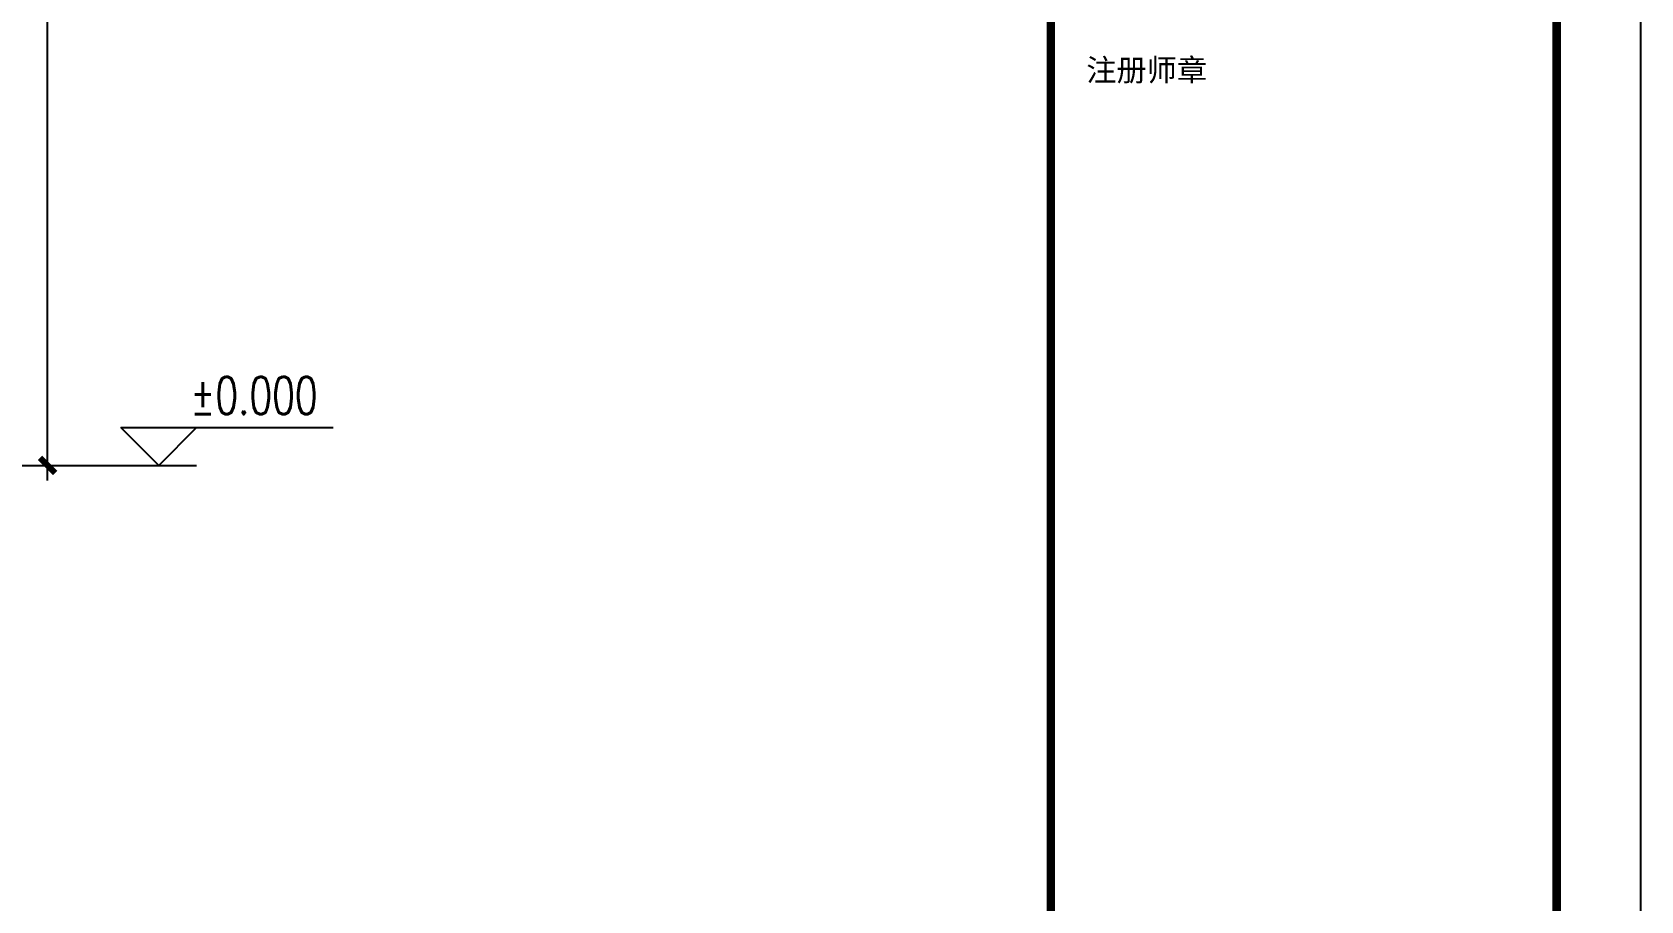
# Model space of a CAD drawing. Extents: x -17471 to 313636, y -71590 to 757901.
# Drawn here: x 252525 to 271636, y 655884 to 666201 of the extents above; entities that cross this region are included whole.
import ezdxf

# ---------------------------------------------------------------- set-up
doc = ezdxf.new("R2010")
doc.units = 0
doc.header["$LTSCALE"] = 1000
doc.header["$MEASUREMENT"] = 0
for name, color, linetype in [('DIM', 3, 'Continuous'), ('DIM_ELEV', 3, 'Continuous'), ('PUB_TEXT', 7, 'Continuous'), ('PUB_TITLE', 4, 'Continuous'), ('图框', 7, 'Continuous')]:
    doc.layers.add(name, color=color, linetype=linetype)
doc.styles.add('_TCH_DIM', font='SIMPLEX', dxfattribs={"bigfont": 'GBCBIG'})
doc.styles.add('TSSD_Dimension', font='Tssdeng.shx', dxfattribs={"width": 0.7, "bigfont": 'hztxt.shx'})
doc.styles.add('TSSD_REIN', font='Tssdeng.shx', dxfattribs={"width": 0.7, "bigfont": 'hztxt.shx'})
doc.styles.add('黑体', font='simhei.ttf', dxfattribs={"width": 0.6, "height": 4.3})
doc.dimstyles.new('TSSD_200_200', dxfattribs={"dimtxt": 600, "dimasz": 200, "dimexe": 200, "dimexo": 500, "dimgap": 200, "dimtad": 1, "dimdec": 0, "dimzin": 0, "dimdsep": 46, "dimtxsty": 'TSSD_Dimension', "dimblk": 'ARCHTICK', "dimcen": 0, "dimdle": 200, "dimclrt": 7, "dimadec": 0, "dimazin": 0, "dimtfac": 1, "dimtdec": 0, "dimtix": 1, "dimtmove": 2, "dimatfit": 3, "dimfxl": 0, "dimtolj": 1, "dimtzin": 0, "dimarcsym": 0})

# ---------------------------------------------------------------- blocks, each defined once
blk = doc.blocks.new('结构图签1')
at = {"layer": '图框', "color": 4, "const_width": 98.6}
blk.add_lwpolyline([(333761, 58400), (339771, 58400), (339771, 1000), (333761, 1000)], close=True, dxfattribs=at)
at = {"layer": '图框', "color": 4, "style": '黑体'}
blk.add_text('注册师章', height=262.9, dxfattribs=at).set_placement((334183, 38709))
blk = doc.blocks.new('_ArchTick')
at = {"color": 0, "linetype": 'ByBlock', "const_width": 0.4}
blk.add_lwpolyline([(-0.5, -0.5), (0.5, 0.5)], dxfattribs=at)
blk = doc.blocks.new('*D609')
at = {"layer": 'Defpoints', "color": 0, "transparency": 16777216}
for p in [(251018, 677055), (252709, 677055), (251018, 661055)]:
    blk.add_point(p, dxfattribs=at)
at = {"layer": 'DIM', "color": 0, "lineweight": -2, "transparency": 16777216}
for p, q in [((252709, 660875), (252709, 677235)), ((251468, 677055), (252979, 677055)), ((251468, 661055), (252979, 661055))]:
    blk.add_line(p, q, dxfattribs=at)
at = {"layer": 'DIM', "color": 0, "lineweight": -2, "transparency": 16777216, "xscale": 180, "yscale": 180, "zscale": 180}
for p, rotation in [((252709, 677055), 90), ((252709, 661055), 270)]:
    blk.add_blockref('_ArchTick', p, dxfattribs=dict(at, rotation=rotation))
at = {"layer": 'DIM', "color": 7, "transparency": 16777216, "insert": (252259, 669055), "char_height": 540, "attachment_point": 5, "rotation": 90, "style": 'TSSD_REIN'}
blk.add_mtext('\\A1;8000', dxfattribs=at)

msp = doc.modelspace()

# ---------------------------------------------------------------- linework, layer by layer
at = {"layer": 'DIM_ELEV'}
for p, q in [((254029.2, 661054.5), (253579.2, 661504.5)), ((253579.2, 661504.5), (256099.2, 661504.5)), ((254029.2, 661054.5), (254479.2, 661504.5)), ((252979.2, 661054.5), (254479.2, 661054.5))]:
    msp.add_line(p, q, dxfattribs=at)
at = {"layer": 'PUB_TITLE'}
msp.add_lwpolyline([(187535.9, 626910.7), (271635.9, 626910.7), (271635.9, 686310.7), (187535.9, 686310.7)], close=True, dxfattribs=at)
at = {"layer": 'PUB_TITLE', "const_width": 100}
msp.add_lwpolyline([(190035.9, 627910.7), (270635.9, 627910.7), (270635.9, 685310.7), (190035.9, 685310.7)], close=True, dxfattribs=at)

# ---------------------------------------------------------------- block references
msp.add_blockref('结构图签1', (-69134.7, 626910.7))

# ---------------------------------------------------------------- texts
at = {"layer": 'PUB_TEXT', "style": '_TCH_DIM', "width": 0.705882}
msp.add_text('%%P0.000', height=446.25, dxfattribs=at).set_placement((254404.2, 661662))

# ---------------------------------------------------------------- dimensions: what is measured, and where the dimension line sits
at = {"layer": 'DIM'}
dim = msp.add_linear_dim(base=(252709.2, 677054.5), p1=(251018.4, 661054.5), p2=(251018.4, 677054.5), angle=90, dimstyle='TSSD_200_200', override={"dimscale": 0.9, "dimexe": 300, "dimlfac": 0.5, "dimtxsty": 'TSSD_REIN'}, dxfattribs=at)
dim.commit()
dim.dimension.update_dxf_attribs({"geometry": '*D609', "text_midpoint": (252259.2, 669054.5)})

doc.saveas('drawing.dxf')
